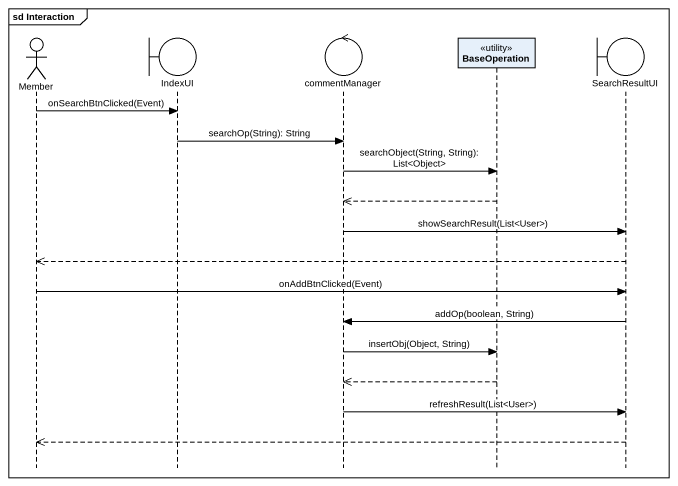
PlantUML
@startuml
mainframe sd Interaction
hide footbox
actor Member
boundary IndexUI
control commentManager
participant BaseOperation <<utility>>
boundary SearchResultUI

Member -> IndexUI : onSearchBtnClicked(Event)
IndexUI -> commentManager : searchOp(String): String
commentManager -> BaseOperation : searchObject(String, String): List<Object>
BaseOperation -->> commentManager
commentManager -> SearchResultUI : showSearchResult(List<User>)
SearchResultUI -->> Member
Member -> SearchResultUI : onAddBtnClicked(Event)
SearchResultUI -> commentManager : addOp(boolean, String)
commentManager -> BaseOperation : insertObj(Object, String)
BaseOperation -->> commentManager
commentManager -> SearchResultUI : refreshResult(List<User>)
SearchResultUI -->> Member
@enduml
